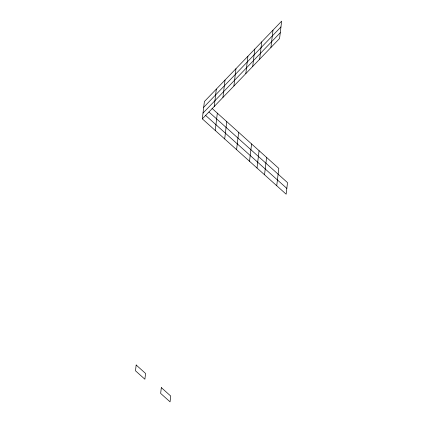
<?xml version="1.0" encoding="UTF-8"?>
<svg xmlns="http://www.w3.org/2000/svg" width="423" height="423" viewBox="0 0 423 423"><rect width="100%" height="100%" fill="white"/><g stroke="black" fill="none" stroke-linecap="round" stroke-linejoin="round"><path stroke-width="0.63" d="M202.326 118.863L204.394 101.525L281.644 21.15L279.577 38.488L202.326 118.863L286.138 194.189L287.518 182.63L208.978 112.042M214.25 106.464L216.317 89.126M215.259 130.485L217.327 113.153M222.942 97.417L225.01 80.079M224.692 138.961L226.76 121.628M233.903 86.012L235.971 68.674M236.584 149.652L238.651 132.314M245.826 73.607L247.894 56.27M252.732 66.422L254.799 49.084M259.664 59.204L261.731 41.872M249.517 161.274L251.585 143.942M270.916 47.503L272.983 30.165M257.01 168.01L259.077 150.673M264.534 174.773L266.601 157.435M276.737 185.739L278.805 168.402L212.06 108.415M203.706 107.305L280.957 26.929M203.019 113.084L280.269 32.708M205.414 115.236L286.831 188.409M136.169 365.007L135.482 370.786L144.883 379.235L145.57 373.456L136.169 365.007M161.337 387.621L160.65 393.401L170.051 401.85L170.739 396.071L161.337 387.621"/></g></svg>
